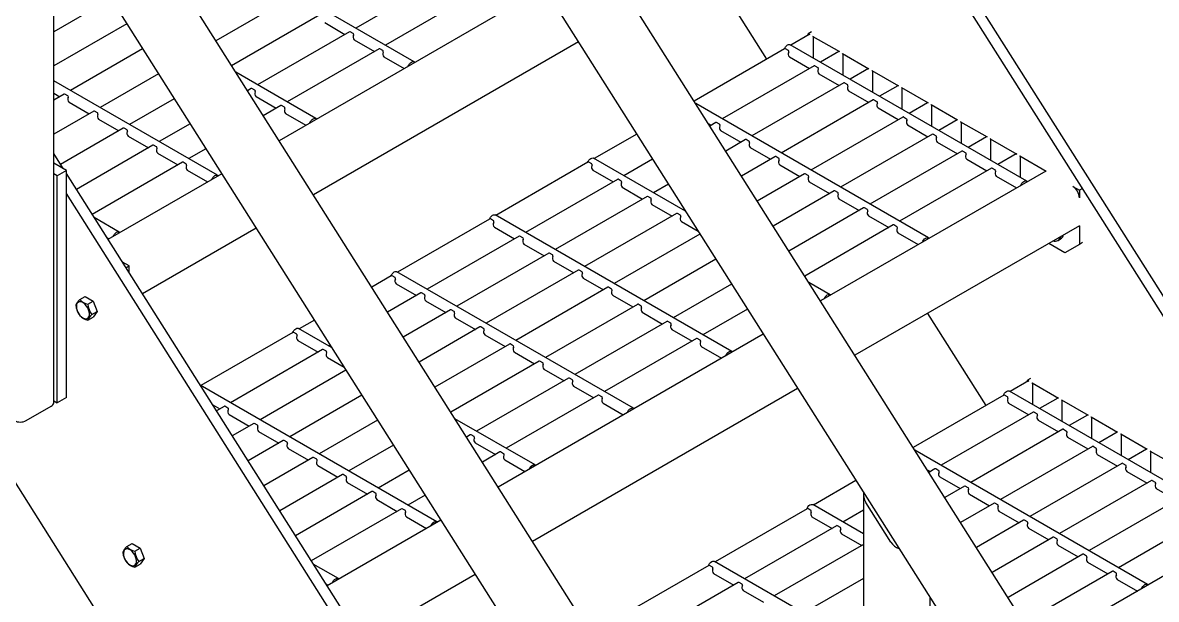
# Model space of a CAD drawing. Header units: millimetres. Extents: x 0 to 55611, y 0 to 32827.
# Drawn here: x 46532 to 47195, y 7446 to 7783 of the extents above; entities that cross this region are included whole.
import ezdxf

# ---------------------------------------------------------------- set-up
doc = ezdxf.new("R2010")
doc.units = ezdxf.units.MM
doc.header["$LTSCALE"] = 10
doc.linetypes.add('SLD-Continua', pattern=[0])
doc.layers.add('STRUC', color=5, linetype='SLD-Continua')

msp = doc.modelspace()

# ---------------------------------------------------------------- linework, layer by layer
at = {"layer": 'STRUC', "linetype": 'SLD-Continua', "lineweight": 25}
for p, q in [((47664.1, 6876.55), (45230.61, 10724.16)), ((47669.49, 6879.66), (45236, 10727.27)), ((47232.31, 7251.36), (46043.34, 9131.26)), ((46041.7, 9061.54), (47193.48, 7240.45)), ((45959.18, 8413.82), (47133.53, 6557.05)), ((47023.7, 7174.47), (46551.84, 7920.54)), ((46531.56, 7880.3), (47022.32, 7104.36)), ((46550.45, 7561.3), (46550.45, 7850.43)), ((46761.19, 7760.62), (46622.99, 7840.41)), ((46933.07, 7816.01), (46967.13, 7762.15)), ((46780.83, 7811.36), (46727.06, 7780.32)), ((46837.09, 7803.95), (46682.15, 7714.5)), ((46798.11, 7801.39), (46744.34, 7770.35)), ((46579.5, 7794.87), (46550.45, 7778.1)), ((46688.8, 7798.13), (46645.19, 7772.95)), ((46706.08, 7788.16), (46654.43, 7758.34)), ((46593.2, 7782.84), (46550.45, 7758.16)), ((46708.89, 7783.49), (46720.71, 7776.66)), ((46723.36, 7778.18), (46669.59, 7747.15)), ((46725.57, 7777.17), (46723.77, 7778.21)), ((46726.16, 7773.51), (46737.99, 7766.68)), ((46992.08, 7776.55), (46981.38, 7770.37)), ((46993.29, 7778.07), (46991.5, 7777.04)), ((46991.5, 7777.04), (46992.39, 7776.52)), ((46991.5, 7776.21), (46991.5, 7777.04)), ((46994.19, 7775.48), (47009.67, 7766.54)), ((46994.64, 7762.72), (46994.64, 7774.7)), ((46602.44, 7768.22), (46560.29, 7743.89)), ((46740.63, 7768.21), (46686.86, 7737.17)), ((46857.17, 7772.19), (46702.23, 7682.75)), ((46742.85, 7767.2), (46741.05, 7768.24)), ((46977.67, 7768.23), (46924.73, 7737.67)), ((46979.89, 7767.22), (46978.09, 7768.26)), ((47119.17, 7690.83), (46980.96, 7770.62)), ((47009.35, 7766.58), (46998.66, 7760.4)), ((46743.44, 7763.54), (46755.26, 7756.71)), ((46980.48, 7763.56), (46992.3, 7756.73)), ((47011.47, 7765.51), (47026.95, 7756.57)), ((47011.91, 7752.75), (47011.91, 7764.73)), ((46611.69, 7753.61), (46577.56, 7733.91)), ((46703.72, 7727.44), (46656.86, 7754.49)), ((46994.95, 7758.26), (46941.18, 7727.22)), ((46995.37, 7758.29), (46997.16, 7757.25)), ((46997.75, 7753.59), (47009.58, 7746.76)), ((47026.63, 7756.6), (47015.93, 7750.43)), ((47028.74, 7755.53), (47044.22, 7746.6)), ((47029.19, 7742.77), (47029.19, 7754.76)), ((46646.25, 7694.26), (46550.45, 7749.56)), ((47012.22, 7748.29), (46958.46, 7717.25)), ((47012.64, 7748.31), (47014.44, 7747.28)), ((47043.9, 7746.63), (47033.21, 7740.45)), ((46550.45, 7742.23), (46553.94, 7740.22)), ((46556.58, 7741.75), (46550.45, 7738.21)), ((46558.8, 7740.74), (46557, 7741.77)), ((46665.88, 7745.01), (46663.67, 7743.73)), ((46668.1, 7744), (46666.3, 7745.03)), ((46668.69, 7740.33), (46680.51, 7733.51)), ((47015.03, 7743.61), (47026.86, 7736.79)), ((47046.02, 7745.56), (47061.5, 7736.62)), ((47046.47, 7732.8), (47046.47, 7744.78)), ((46559.39, 7737.07), (46571.21, 7730.25)), ((46620.93, 7739), (46594.84, 7723.94)), ((46683.16, 7735.03), (46672.91, 7729.12)), ((46685.37, 7734.02), (46683.58, 7735.06)), ((47061.69, 7657.65), (46925.69, 7736.17)), ((47029.5, 7738.31), (46975.73, 7707.27)), ((47029.92, 7738.34), (47031.72, 7737.3)), ((47032.31, 7733.64), (47044.13, 7726.81)), ((47061.18, 7736.66), (47050.48, 7730.48)), ((47063.29, 7735.59), (47078.77, 7726.65)), ((47063.74, 7722.83), (47063.74, 7734.81)), ((46573.86, 7731.77), (46550.45, 7718.26)), ((46576.07, 7730.76), (46574.28, 7731.8)), ((46576.66, 7727.1), (46588.49, 7720.27)), ((46685.96, 7730.36), (46697.79, 7723.53)), ((47046.78, 7728.34), (46993.01, 7697.3)), ((47047.2, 7728.37), (47048.99, 7727.33)), ((47078.46, 7726.68), (47067.76, 7720.51)), ((46591.13, 7721.8), (46554.46, 7700.63)), ((46593.35, 7720.79), (46591.55, 7721.83)), ((46630.17, 7724.39), (46612.11, 7713.97)), ((46932.99, 7724.62), (46934.83, 7723.55)), ((46937.48, 7725.08), (46933.98, 7723.06)), ((46939.69, 7724.07), (46937.89, 7725.11)), ((46940.28, 7720.41), (46952.11, 7713.58)), ((47049.58, 7723.67), (47061.41, 7716.84)), ((47080.57, 7725.61), (47096.05, 7716.68)), ((47081.02, 7712.85), (47081.02, 7724.84)), ((46593.94, 7717.13), (46605.76, 7710.3)), ((46891.23, 7718.33), (46866.43, 7704.02)), ((46954.75, 7715.11), (46943.22, 7708.45)), ((46956.97, 7714.1), (46955.17, 7715.14)), ((47064.05, 7718.37), (47010.29, 7687.33)), ((47064.47, 7718.39), (47066.27, 7717.36)), ((47066.86, 7713.69), (47078.68, 7706.87)), ((47095.73, 7716.71), (47085.04, 7710.53)), ((47097.85, 7715.64), (47113.33, 7706.7)), ((47098.29, 7702.88), (47098.29, 7714.86)), ((46555.97, 7698.24), (46550.45, 7706.96)), ((46608.41, 7711.83), (46563.7, 7686.02)), ((46610.62, 7710.82), (46608.83, 7711.85)), ((46611.21, 7707.15), (46623.04, 7700.33)), ((46639.41, 7709.78), (46629.39, 7703.99)), ((46957.56, 7710.44), (46969.38, 7703.61)), ((47081.33, 7708.39), (47027.56, 7677.35)), ((47081.75, 7708.42), (47083.54, 7707.38)), ((47113.01, 7706.74), (47102.31, 7700.56)), ((46557.86, 7697.15), (46550.45, 7701.43)), ((46625.68, 7701.85), (46572.94, 7671.41)), ((46627.9, 7700.84), (46626.1, 7701.88)), ((46862.73, 7701.88), (46808.96, 7670.84)), ((46864.94, 7700.87), (46863.14, 7701.9)), ((46919.76, 7673.23), (46866.01, 7704.26)), ((46900.48, 7703.72), (46883.71, 7694.04)), ((46972.03, 7705.13), (46952.46, 7693.84)), ((46974.24, 7704.12), (46972.45, 7705.16)), ((46974.83, 7700.46), (46986.66, 7693.64)), ((47084.13, 7703.72), (47095.96, 7696.89)), ((47115.12, 7705.67), (47130.6, 7696.73)), ((47115.57, 7692.91), (47115.57, 7704.89)), ((46552.47, 7694.04), (46550.45, 7695.2)), ((46557.86, 7697.15), (46552.47, 7694.04)), ((46552.47, 7561.3), (46552.47, 7694.04)), ((46557.86, 7564.41), (46557.86, 7697.15)), ((47023.7, 6958.71), (46557.86, 7695.25)), ((46648.65, 7695.17), (46582.18, 7656.8)), ((46628.49, 7697.18), (46640.32, 7690.35)), ((46865.53, 7697.2), (46877.36, 7690.38)), ((46989.3, 7695.16), (46961.7, 7679.23)), ((46991.52, 7694.15), (46989.72, 7695.19)), ((47130.28, 7696.76), (46998.66, 7620.78)), ((47098.6, 7698.42), (47044.84, 7667.38)), ((47099.02, 7698.45), (47100.82, 7697.41)), ((47101.41, 7693.75), (47113.24, 7686.92)), ((46880, 7691.9), (46826.23, 7660.86)), ((46882.22, 7690.89), (46880.42, 7691.93)), ((46882.81, 7687.23), (46894.63, 7680.4)), ((46909.72, 7689.11), (46900.98, 7684.07)), ((46992.11, 7690.49), (47003.94, 7683.66)), ((47146.13, 7687.77), (47150, 7685.53)), ((47151.8, 7686.57), (47150, 7685.53)), ((47023.7, 6947.08), (46557.86, 7683.62)), ((46897.28, 7681.93), (46843.51, 7650.89)), ((46899.49, 7680.92), (46897.7, 7681.96)), ((47006.58, 7685.19), (46970.94, 7664.61)), ((47008.79, 7684.18), (47007, 7685.22)), ((47009.39, 7680.52), (47021.21, 7673.69)), ((47150, 7685.53), (47150, 7681.07)), ((46900.08, 7677.26), (46911.91, 7670.43)), ((46918.96, 7674.5), (46918.26, 7674.1)), ((47023.86, 7675.22), (46980.18, 7650)), ((47026.07, 7674.21), (47024.27, 7675.24)), ((46588.77, 7661.08), (46574.12, 7669.54)), ((46805.25, 7668.7), (46751.48, 7637.66)), ((46807.47, 7667.69), (46805.67, 7668.72)), ((46946.75, 7591.29), (46808.54, 7671.08)), ((46914.55, 7671.96), (46860.79, 7640.92)), ((46916.77, 7670.95), (46914.97, 7671.98)), ((46917.36, 7667.28), (46927.07, 7661.68)), ((47026.66, 7670.54), (47038.49, 7663.72)), ((46668.74, 7663.41), (46602.27, 7625.04)), ((46808.06, 7664.02), (46819.88, 7657.2)), ((47041.13, 7665.24), (46989.42, 7635.39)), ((47150, 7664.79), (47018.75, 7589.03)), ((47043.35, 7664.23), (47041.55, 7665.27)), ((47043.94, 7660.57), (47055.76, 7653.74)), ((47150, 7664.79), (47150, 7653.85)), ((46581.43, 7657.99), (46582.84, 7657.18)), ((46822.53, 7658.72), (46768.76, 7627.68)), ((46824.74, 7657.71), (46822.95, 7658.75)), ((46825.33, 7654.05), (46837.16, 7647.22)), ((46928.2, 7659.89), (46878.06, 7630.94)), ((47141.51, 7648.95), (47132.03, 7654.42)), ((47137.47, 7656.2), (47138.91, 7657.03)), ((47150, 7653.85), (47141.51, 7648.95)), ((47151.79, 7654.89), (47150, 7653.85)), ((46839.8, 7648.75), (46786.04, 7617.71)), ((46842.02, 7647.74), (46840.22, 7648.78)), ((47143.3, 7649.99), (47141.51, 7648.95)), ((46594.46, 7641.27), (46590.59, 7643.5)), ((46592.66, 7640.23), (46594.46, 7641.27)), ((46594.46, 7637.39), (46594.46, 7641.27)), ((46842.61, 7644.08), (46854.44, 7637.25)), ((46937.44, 7645.28), (46895.34, 7620.97)), ((46747.78, 7635.52), (46736.3, 7628.89)), ((46749.99, 7634.51), (46748.2, 7635.55)), ((46889.27, 7558.11), (46751.06, 7637.9)), ((46857.08, 7638.78), (46803.31, 7607.74)), ((46859.29, 7637.77), (46857.5, 7638.8)), ((46859.89, 7634.1), (46871.71, 7627.28)), ((46750.58, 7630.85), (46762.41, 7624.02)), ((46874.36, 7628.8), (46820.59, 7597.76)), ((46876.57, 7627.79), (46874.77, 7628.83)), ((46946.68, 7630.66), (46912.61, 7611)), ((47004.22, 7624.47), (46991.79, 7631.65)), ((46565.66, 7621.64), (46568.77, 7623.43)), ((46568.77, 7623.43), (46573.44, 7620.74)), ((46570.33, 7618.94), (46573.44, 7620.74)), ((46573.44, 7620.74), (46575.77, 7614.73)), ((46765.05, 7625.54), (46745.54, 7614.28)), ((46767.27, 7624.53), (46765.47, 7625.57)), ((46767.86, 7620.87), (46779.69, 7614.05)), ((46877.16, 7624.13), (46888.99, 7617.3)), ((46572.66, 7612.93), (46575.77, 7614.73)), ((46575.77, 7614.73), (46573.44, 7611.41)), ((46782.33, 7615.57), (46754.78, 7599.67)), ((46784.54, 7614.56), (46782.75, 7615.6)), ((46891.63, 7618.83), (46837.86, 7587.79)), ((46893.85, 7617.82), (46892.05, 7618.86)), ((46894.44, 7614.16), (46906.26, 7607.33)), ((46955.92, 7616.05), (46929.89, 7601.02)), ((46570.33, 7609.61), (46573.44, 7611.41)), ((46702.8, 7609.55), (46694.01, 7604.48)), ((46785.14, 7610.9), (46796.96, 7604.07)), ((46908.91, 7608.86), (46855.14, 7577.82)), ((46911.12, 7607.85), (46909.33, 7608.88)), ((47061.15, 7613.5), (47095.21, 7559.64)), ((46690.3, 7602.34), (46636.54, 7571.3)), ((46692.52, 7601.33), (46690.72, 7602.37)), ((46712.91, 7593.57), (46693.59, 7604.72)), ((46799.61, 7605.6), (46764.02, 7585.06)), ((46801.82, 7604.59), (46800.02, 7605.63)), ((46802.41, 7600.93), (46814.24, 7594.1)), ((46965.17, 7601.44), (46810.23, 7512)), ((46911.71, 7604.18), (46923.54, 7597.36)), ((46693.11, 7597.67), (46704.94, 7590.84)), ((46712.04, 7594.94), (46711.29, 7594.51)), ((46816.88, 7595.63), (46773.26, 7570.44)), ((46819.1, 7594.62), (46817.3, 7595.65)), ((46926.18, 7598.88), (46872.42, 7567.85)), ((46928.4, 7597.87), (46926.6, 7598.91)), ((46928.99, 7594.21), (46940.82, 7587.38)), ((46707.58, 7592.37), (46653.81, 7561.33)), ((46709.8, 7591.36), (46708, 7592.39)), ((46710.39, 7587.69), (46720.21, 7582.02)), ((46819.69, 7590.95), (46831.51, 7584.13)), ((46834.16, 7585.65), (46782.51, 7555.83)), ((46836.37, 7584.64), (46834.58, 7585.68)), ((46836.96, 7580.98), (46848.79, 7574.15)), ((46721.28, 7580.33), (46671.09, 7551.35)), ((46851.43, 7575.68), (46797.67, 7544.64)), ((46853.65, 7574.67), (46851.85, 7575.71)), ((47120.15, 7574.04), (47109.46, 7567.87)), ((47121.37, 7575.56), (47119.57, 7574.53)), ((47119.57, 7574.53), (47120.47, 7574.01)), ((47119.57, 7573.71), (47119.57, 7574.53)), ((46774.33, 7491.76), (46636.12, 7571.54)), ((46985.25, 7569.69), (46830.31, 7480.24)), ((46854.24, 7571.01), (46866.07, 7564.18)), ((47247.25, 7488.32), (47109.04, 7568.11)), ((47122.27, 7572.97), (47137.75, 7564.04)), ((47122.72, 7560.21), (47122.72, 7572.2)), ((46550.45, 7562.47), (46552.47, 7561.3)), ((46557.86, 7564.41), (46552.47, 7561.3)), ((46730.52, 7565.72), (46688.37, 7541.38)), ((46868.71, 7565.71), (46814.94, 7534.67)), ((46870.92, 7564.7), (46869.13, 7565.73)), ((46871.52, 7561.03), (46883.34, 7554.21)), ((47105.75, 7565.73), (47052.81, 7535.17)), ((47107.97, 7564.72), (47106.17, 7565.75)), ((47108.56, 7561.05), (47120.38, 7554.23)), ((47137.43, 7564.07), (47126.73, 7557.89)), ((47139.54, 7563), (47155.02, 7554.06)), ((47139.99, 7550.24), (47139.99, 7562.22)), ((46534.37, 7550.85), (46549.03, 7559.31)), ((46643.4, 7560.01), (46647.46, 7557.66)), ((46650.11, 7559.19), (46645.57, 7556.57)), ((46652.32, 7558.18), (46650.53, 7559.21)), ((46652.91, 7554.51), (46664.74, 7547.69)), ((47123.03, 7555.75), (47069.26, 7524.72)), ((47123.45, 7555.78), (47125.24, 7554.74)), ((47154.71, 7554.1), (47144.01, 7547.92)), ((46667.38, 7549.21), (46654.82, 7541.96)), ((46669.6, 7548.2), (46667.8, 7549.24)), ((46739.76, 7551.11), (46705.64, 7531.41)), ((46831.8, 7524.94), (46784.94, 7551.99)), ((47125.83, 7551.08), (47137.66, 7544.25)), ((47156.82, 7553.03), (47172.3, 7544.09)), ((47157.27, 7540.27), (47157.27, 7552.25)), ((46670.19, 7544.54), (46682.01, 7537.71)), ((46793.96, 7542.5), (46791.75, 7541.22)), ((46796.18, 7541.49), (46794.38, 7542.53)), ((47140.3, 7545.78), (47086.54, 7514.74)), ((47140.72, 7545.81), (47142.52, 7544.77)), ((47143.11, 7541.11), (47154.94, 7534.28)), ((47171.98, 7544.12), (47161.29, 7537.95)), ((47174.1, 7543.05), (47189.58, 7534.12)), ((47174.55, 7530.29), (47174.55, 7542.28)), ((46684.66, 7539.24), (46664.06, 7527.35)), ((46686.87, 7538.23), (46685.08, 7539.27)), ((46687.47, 7534.57), (46699.29, 7527.74)), ((46749.01, 7536.49), (46722.92, 7521.43)), ((46796.77, 7537.83), (46808.59, 7531)), ((47157.58, 7535.81), (47103.81, 7504.77)), ((47158, 7535.83), (47159.79, 7534.8)), ((47189.26, 7534.15), (47178.56, 7527.97)), ((46701.93, 7529.27), (46673.3, 7512.74)), ((46704.15, 7528.26), (46702.35, 7529.29)), ((46811.24, 7532.53), (46800.99, 7526.61)), ((46813.45, 7531.52), (46811.66, 7532.55)), ((46814.04, 7527.85), (46825.87, 7521.03)), ((47189.77, 7455.14), (47053.77, 7533.66)), ((47160.39, 7531.14), (47172.21, 7524.31)), ((47191.37, 7533.08), (47206.85, 7524.14)), ((47191.82, 7520.32), (47191.82, 7532.3)), ((46704.74, 7524.59), (46716.57, 7517.77)), ((46758.25, 7521.88), (46740.19, 7511.46)), ((47061.07, 7522.11), (47062.91, 7521.05)), ((47065.55, 7522.58), (47062.05, 7520.56)), ((47067.77, 7521.57), (47065.97, 7522.6)), ((47174.85, 7525.83), (47121.09, 7494.8)), ((47175.27, 7525.86), (47177.07, 7524.82)), ((47177.66, 7521.16), (47189.49, 7514.33)), ((46719.21, 7519.29), (46682.54, 7498.12)), ((46721.43, 7518.28), (46719.63, 7519.32)), ((46722.02, 7514.62), (46733.84, 7507.79)), ((47019.31, 7515.83), (46994.51, 7501.51)), ((47068.36, 7517.9), (47080.19, 7511.08)), ((47192.13, 7515.86), (47138.36, 7484.82)), ((47192.55, 7515.89), (47194.35, 7514.85)), ((46736.49, 7509.32), (46691.78, 7483.51)), ((46738.7, 7508.31), (46736.91, 7509.35)), ((47082.83, 7512.6), (47071.3, 7505.94)), ((47085.04, 7511.59), (47083.25, 7512.63)), ((47085.64, 7507.93), (47097.46, 7501.1)), ((47194.94, 7511.19), (47206.76, 7504.36)), ((46739.29, 7504.65), (46751.12, 7497.82)), ((46767.49, 7507.27), (46757.47, 7501.49)), ((47023.7, 7484.66), (46994.09, 7501.75)), ((47023.7, 7507.47), (47023.7, 6751.28)), ((47039.79, 7479.86), (47025.13, 7503.03)), ((47100.11, 7502.63), (47080.54, 7491.33)), ((47102.32, 7501.62), (47100.52, 7502.66)), ((47209.41, 7505.89), (47155.64, 7474.85)), ((46753.76, 7499.35), (46701.02, 7468.9)), ((46755.98, 7498.34), (46754.18, 7499.37)), ((46756.57, 7494.68), (46768.39, 7487.85)), ((46990.8, 7499.37), (46937.04, 7468.33)), ((46993.02, 7498.36), (46991.22, 7499.4)), ((46993.61, 7494.7), (47005.44, 7487.87)), ((47023.7, 7498.42), (47011.79, 7491.54)), ((47102.91, 7497.96), (47114.74, 7491.13)), ((47226.68, 7495.91), (47172.92, 7464.88)), ((46776.73, 7492.66), (46710.26, 7454.29)), ((47008.08, 7489.4), (46954.31, 7458.36)), ((47010.29, 7488.39), (47008.5, 7489.42)), ((47117.38, 7492.66), (47089.78, 7476.72)), ((47119.6, 7491.65), (47117.8, 7492.68)), ((47120.19, 7487.98), (47132.01, 7481.16)), ((47258.36, 7494.26), (47126.74, 7418.27)), ((47010.89, 7484.72), (47022.71, 7477.9)), ((47134.66, 7482.68), (47099.02, 7462.11)), ((47136.87, 7481.67), (47135.08, 7482.71)), ((46593.16, 7477.2), (46596.27, 7478.99)), ((46596.27, 7478.99), (46600.94, 7476.3)), ((46597.83, 7474.5), (46600.94, 7476.3)), ((46600.94, 7476.3), (46603.27, 7470.28)), ((47023.7, 7478.47), (46971.59, 7448.38)), ((47137.46, 7478.01), (47149.29, 7471.18)), ((46600.16, 7468.49), (46603.27, 7470.28)), ((46603.27, 7470.28), (46600.94, 7466.96)), ((47023.7, 7418.3), (46936.62, 7468.57)), ((47151.93, 7472.71), (47108.26, 7447.5)), ((47154.15, 7471.7), (47152.35, 7472.74)), ((47154.74, 7468.04), (47166.57, 7461.21)), ((46597.83, 7465.17), (46600.94, 7466.96)), ((46716.85, 7458.58), (46702.2, 7467.03)), ((46933.33, 7466.19), (46879.56, 7435.15)), ((46935.54, 7465.18), (46933.75, 7466.22)), ((46936.14, 7461.52), (46947.96, 7454.69)), ((47169.21, 7462.74), (47117.5, 7432.89)), ((47171.42, 7461.73), (47169.63, 7462.76)), ((46709.51, 7455.49), (46710.92, 7454.67)), ((46796.81, 7460.91), (46730.35, 7422.54)), ((46950.61, 7456.22), (46896.84, 7425.18)), ((46952.82, 7455.21), (46951.02, 7456.24)), ((47023.7, 7458.52), (46988.86, 7438.41)), ((47172.02, 7458.06), (47183.84, 7451.24)), ((46953.41, 7451.55), (46965.24, 7444.72)), ((47062.77, 7111.47), (47062.77, 7447.12))]:
    msp.add_line(p, q, dxfattribs=at)
at = {"layer": 'STRUC', "linetype": 'SLD-Continua', "lineweight": 25, "flags": 128}
for points in [[(46725.73, 7776.23), (46725.77, 7776.36), (46725.8, 7776.61), (46725.77, 7776.88), (46725.7, 7777.05), (46725.58, 7777.17), (46725.57, 7777.17)], [(46743.01, 7766.26), (46743.04, 7766.39), (46743.07, 7766.64), (46743.04, 7766.91), (46742.97, 7767.08), (46742.85, 7767.2), (46742.85, 7767.2)], [(46977.45, 7768.11), (46977.7, 7768.63), (46978.18, 7769.38), (46978.75, 7770), (46979.37, 7770.46), (46979.99, 7770.72), (46980.56, 7770.75), (46980.96, 7770.62)], [(46980.05, 7766.28), (46980.08, 7766.41), (46980.11, 7766.66), (46980.08, 7766.93), (46980.01, 7767.1), (46979.89, 7767.22), (46979.89, 7767.22)], [(46757.69, 7758.11), (46757.94, 7758.64), (46758.42, 7759.38), (46758.99, 7760), (46759.61, 7760.46), (46760.23, 7760.72), (46760.8, 7760.76), (46761.28, 7760.57), (46761.52, 7760.33)], [(46558.96, 7739.79), (46558.99, 7739.92), (46559.02, 7740.18), (46558.99, 7740.44), (46558.92, 7740.61), (46558.8, 7740.73), (46558.8, 7740.74)], [(46668.26, 7743.05), (46668.29, 7743.18), (46668.32, 7743.44), (46668.29, 7743.7), (46668.22, 7743.87), (46668.1, 7743.99), (46668.1, 7744)], [(46685.53, 7733.08), (46685.57, 7733.21), (46685.6, 7733.46), (46685.57, 7733.73), (46685.5, 7733.9), (46685.38, 7734.02), (46685.37, 7734.02)], [(46576.23, 7729.82), (46576.27, 7729.95), (46576.3, 7730.2), (46576.27, 7730.47), (46576.2, 7730.64), (46576.08, 7730.76), (46576.07, 7730.76)], [(46700.22, 7724.93), (46700.46, 7725.46), (46700.94, 7726.2), (46701.51, 7726.83), (46702.13, 7727.28), (46702.75, 7727.54), (46703.32, 7727.58), (46703.8, 7727.39), (46704.05, 7727.15)], [(46593.51, 7719.85), (46593.54, 7719.98), (46593.57, 7720.23), (46593.54, 7720.5), (46593.47, 7720.67), (46593.35, 7720.79), (46593.35, 7720.79)], [(46939.85, 7723.13), (46939.89, 7723.26), (46939.92, 7723.51), (46939.89, 7723.78), (46939.82, 7723.95), (46939.69, 7724.07), (46939.69, 7724.07)], [(46957.13, 7713.15), (46957.16, 7713.28), (46957.19, 7713.54), (46957.16, 7713.81), (46957.09, 7713.97), (46956.97, 7714.1), (46956.97, 7714.1)], [(46610.78, 7709.87), (46610.82, 7710), (46610.85, 7710.26), (46610.82, 7710.52), (46610.75, 7710.69), (46610.63, 7710.81), (46610.62, 7710.82)], [(46628.06, 7699.9), (46628.1, 7700.03), (46628.13, 7700.28), (46628.1, 7700.55), (46628.02, 7700.72), (46627.9, 7700.84), (46627.9, 7700.84)], [(46862.51, 7701.75), (46862.76, 7702.28), (46863.23, 7703.02), (46863.81, 7703.64), (46864.42, 7704.1), (46865.04, 7704.36), (46865.62, 7704.39), (46866.01, 7704.26)], [(46865.1, 7699.92), (46865.14, 7700.05), (46865.17, 7700.31), (46865.14, 7700.57), (46865.07, 7700.74), (46864.94, 7700.86), (46864.94, 7700.87)], [(46974.4, 7703.18), (46974.44, 7703.31), (46974.47, 7703.57), (46974.44, 7703.83), (46974.37, 7704), (46974.25, 7704.12), (46974.24, 7704.12)], [(46642.74, 7691.75), (46642.99, 7692.28), (46643.47, 7693.02), (46644.04, 7693.65), (46644.66, 7694.11), (46645.28, 7694.36), (46645.85, 7694.4), (46646.33, 7694.21), (46646.58, 7693.97)], [(46991.68, 7693.21), (46991.71, 7693.34), (46991.74, 7693.59), (46991.71, 7693.86), (46991.64, 7694.03), (46991.52, 7694.15), (46991.52, 7694.15)], [(46882.38, 7689.95), (46882.41, 7690.08), (46882.44, 7690.33), (46882.41, 7690.6), (46882.34, 7690.77), (46882.22, 7690.89), (46882.22, 7690.89)], [(47115.66, 7688.32), (47115.91, 7688.85), (47116.39, 7689.59), (47116.96, 7690.21), (47117.58, 7690.67), (47118.2, 7690.93), (47118.77, 7690.96), (47119.25, 7690.78), (47119.5, 7690.54)], [(46899.65, 7679.97), (46899.69, 7680.1), (46899.72, 7680.36), (46899.69, 7680.63), (46899.62, 7680.8), (46899.5, 7680.92), (46899.49, 7680.92)], [(47008.95, 7683.23), (47008.99, 7683.36), (47009.02, 7683.62), (47008.99, 7683.89), (47008.92, 7684.06), (47008.8, 7684.18), (47008.79, 7684.18)], [(47026.23, 7673.26), (47026.27, 7673.39), (47026.3, 7673.65), (47026.27, 7673.91), (47026.2, 7674.08), (47026.07, 7674.2), (47026.07, 7674.21)], [(46805.03, 7668.57), (46805.28, 7669.1), (46805.76, 7669.84), (46806.33, 7670.46), (46806.95, 7670.92), (46807.57, 7671.18), (46808.14, 7671.21), (46808.54, 7671.08)], [(46807.63, 7666.74), (46807.66, 7666.87), (46807.69, 7667.13), (46807.66, 7667.39), (46807.59, 7667.56), (46807.47, 7667.68), (46807.47, 7667.69)], [(46916.93, 7670), (46916.96, 7670.13), (46916.99, 7670.39), (46916.96, 7670.65), (46916.89, 7670.82), (46916.77, 7670.94), (46916.77, 7670.95)], [(46585.27, 7658.58), (46585.52, 7659.1), (46586, 7659.84), (46586.57, 7660.47), (46587.19, 7660.93), (46587.81, 7661.18), (46588.38, 7661.22), (46588.86, 7661.03), (46589.1, 7660.79)], [(47043.51, 7663.29), (47043.54, 7663.42), (47043.57, 7663.67), (47043.54, 7663.94), (47043.47, 7664.11), (47043.35, 7664.23), (47043.35, 7664.23)], [(46824.9, 7656.77), (46824.94, 7656.9), (46824.97, 7657.15), (46824.94, 7657.42), (46824.87, 7657.59), (46824.75, 7657.71), (46824.74, 7657.71)], [(47058.19, 7655.14), (47058.44, 7655.67), (47058.92, 7656.41), (47059.49, 7657.04), (47060.11, 7657.49), (47060.73, 7657.75), (47061.3, 7657.79), (47061.78, 7657.6), (47062.02, 7657.36)], [(46842.18, 7646.8), (46842.21, 7646.93), (46842.24, 7647.18), (46842.22, 7647.45), (46842.14, 7647.62), (46842.02, 7647.74), (46842.02, 7647.74)], [(46747.56, 7635.39), (46747.81, 7635.92), (46748.29, 7636.66), (46748.86, 7637.28), (46749.48, 7637.74), (46750.1, 7638), (46750.67, 7638.04), (46751.06, 7637.9)], [(46750.15, 7633.56), (46750.19, 7633.69), (46750.22, 7633.95), (46750.19, 7634.22), (46750.12, 7634.38), (46750, 7634.51), (46749.99, 7634.51)], [(46859.45, 7636.82), (46859.49, 7636.95), (46859.52, 7637.21), (46859.49, 7637.48), (46859.42, 7637.64), (46859.3, 7637.76), (46859.29, 7637.77)], [(46876.73, 7626.85), (46876.77, 7626.98), (46876.8, 7627.23), (46876.77, 7627.5), (46876.7, 7627.67), (46876.58, 7627.79), (46876.57, 7627.79)], [(46567.51, 7610.92), (46568.4, 7610.53), (46569.23, 7610.4), (46569.98, 7610.53), (46570.59, 7610.93), (46571.03, 7611.56), (46571.29, 7612.4), (46571.34, 7613.4), (46571.18, 7614.5), (46570.83, 7615.64), (46570.3, 7616.77), (46569.62, 7617.83), (46568.82, 7618.75), (46567.96, 7619.49), (46567.07, 7620), (46566.2, 7620.26), (46565.41, 7620.26), (46564.72, 7619.99), (46564.19, 7619.48), (46563.84, 7618.74), (46563.69, 7617.81), (46563.74, 7616.76), (46563.99, 7615.63), (46564.44, 7614.48), (46565.05, 7613.38), (46565.79, 7612.38), (46566.63, 7611.55), (46567.51, 7610.92)], [(46767.43, 7623.59), (46767.46, 7623.72), (46767.49, 7623.98), (46767.47, 7624.24), (46767.39, 7624.41), (46767.27, 7624.53), (46767.27, 7624.53)], [(47000.72, 7621.96), (47000.96, 7622.49), (47001.44, 7623.23), (47002.01, 7623.86), (47002.63, 7624.31), (47003.25, 7624.57), (47003.82, 7624.61), (47004.3, 7624.42), (47004.55, 7624.18)], [(46784.7, 7613.62), (46784.74, 7613.75), (46784.77, 7614), (46784.74, 7614.27), (46784.67, 7614.44), (46784.55, 7614.56), (46784.54, 7614.56)], [(46894.01, 7616.88), (46894.04, 7617.01), (46894.07, 7617.26), (46894.04, 7617.53), (46893.97, 7617.7), (46893.85, 7617.82), (46893.85, 7617.82)], [(46911.28, 7606.9), (46911.32, 7607.03), (46911.35, 7607.29), (46911.32, 7607.56), (46911.25, 7607.72), (46911.13, 7607.84), (46911.12, 7607.85)], [(46690.09, 7602.21), (46690.33, 7602.74), (46690.81, 7603.48), (46691.38, 7604.11), (46692, 7604.56), (46692.62, 7604.82), (46693.19, 7604.86), (46693.59, 7604.72)], [(46692.68, 7600.38), (46692.71, 7600.51), (46692.74, 7600.77), (46692.72, 7601.04), (46692.64, 7601.21), (46692.52, 7601.33), (46692.52, 7601.33)], [(46801.98, 7603.64), (46802.02, 7603.77), (46802.05, 7604.03), (46802.02, 7604.3), (46801.95, 7604.47), (46801.83, 7604.59), (46801.82, 7604.59)], [(46819.26, 7593.67), (46819.29, 7593.8), (46819.32, 7594.06), (46819.29, 7594.32), (46819.22, 7594.49), (46819.1, 7594.61), (46819.1, 7594.62)], [(46928.56, 7596.93), (46928.59, 7597.06), (46928.62, 7597.31), (46928.6, 7597.58), (46928.52, 7597.75), (46928.4, 7597.87), (46928.4, 7597.87)], [(46709.96, 7590.41), (46709.99, 7590.54), (46710.02, 7590.8), (46709.99, 7591.06), (46709.92, 7591.23), (46709.8, 7591.35), (46709.8, 7591.36)], [(46943.24, 7588.79), (46943.49, 7589.31), (46943.97, 7590.05), (46944.54, 7590.68), (46945.16, 7591.14), (46945.78, 7591.39), (46946.35, 7591.43), (46946.83, 7591.24), (46947.08, 7591)], [(46836.53, 7583.7), (46836.57, 7583.83), (46836.6, 7584.08), (46836.57, 7584.35), (46836.5, 7584.52), (46836.38, 7584.64), (46836.37, 7584.64)], [(46853.81, 7573.72), (46853.84, 7573.85), (46853.87, 7574.11), (46853.85, 7574.38), (46853.77, 7574.55), (46853.65, 7574.67), (46853.65, 7574.67)], [(47105.53, 7565.6), (47105.78, 7566.13), (47106.26, 7566.87), (47106.83, 7567.49), (47107.45, 7567.95), (47108.07, 7568.21), (47108.64, 7568.24), (47109.04, 7568.11)], [(46871.08, 7563.75), (46871.12, 7563.88), (46871.15, 7564.14), (46871.12, 7564.4), (46871.05, 7564.57), (46870.93, 7564.69), (46870.92, 7564.7)], [(47108.13, 7563.77), (47108.16, 7563.9), (47108.19, 7564.16), (47108.16, 7564.43), (47108.09, 7564.59), (47107.97, 7564.71), (47107.97, 7564.72)], [(46652.48, 7557.23), (46652.52, 7557.36), (46652.55, 7557.62), (46652.52, 7557.89), (46652.45, 7558.05), (46652.33, 7558.17), (46652.32, 7558.18)], [(46885.77, 7555.61), (46886.02, 7556.13), (46886.5, 7556.87), (46887.07, 7557.5), (46887.69, 7557.96), (46888.31, 7558.21), (46888.88, 7558.25), (46889.36, 7558.06), (46889.6, 7557.82)], [(46669.76, 7547.26), (46669.79, 7547.39), (46669.82, 7547.64), (46669.79, 7547.91), (46669.72, 7548.08), (46669.6, 7548.2), (46669.6, 7548.2)], [(46796.34, 7540.55), (46796.37, 7540.67), (46796.4, 7540.93), (46796.37, 7541.2), (46796.3, 7541.37), (46796.18, 7541.49), (46796.18, 7541.49)], [(46687.03, 7537.29), (46687.07, 7537.42), (46687.1, 7537.67), (46687.07, 7537.94), (46687, 7538.11), (46686.88, 7538.23), (46686.87, 7538.23)], [(46704.31, 7527.31), (46704.35, 7527.44), (46704.38, 7527.7), (46704.35, 7527.97), (46704.28, 7528.13), (46704.15, 7528.25), (46704.15, 7528.26)], [(46813.61, 7530.57), (46813.65, 7530.7), (46813.68, 7530.96), (46813.65, 7531.22), (46813.58, 7531.39), (46813.46, 7531.51), (46813.45, 7531.52)], [(46828.29, 7522.43), (46828.54, 7522.95), (46829.02, 7523.7), (46829.59, 7524.32), (46830.21, 7524.78), (46830.83, 7525.04), (46831.4, 7525.07), (46831.88, 7524.88), (46832.13, 7524.64)], [(47067.93, 7520.62), (47067.96, 7520.75), (47067.99, 7521.01), (47067.97, 7521.27), (47067.89, 7521.44), (47067.77, 7521.56), (47067.77, 7521.57)], [(46721.59, 7517.34), (46721.62, 7517.47), (46721.65, 7517.72), (46721.62, 7517.99), (46721.55, 7518.16), (46721.43, 7518.28), (46721.43, 7518.28)], [(46738.86, 7507.37), (46738.9, 7507.5), (46738.93, 7507.75), (46738.9, 7508.02), (46738.83, 7508.19), (46738.71, 7508.31), (46738.7, 7508.31)], [(47085.2, 7510.65), (47085.24, 7510.78), (47085.27, 7511.03), (47085.24, 7511.3), (47085.17, 7511.47), (47085.05, 7511.59), (47085.04, 7511.59)], [(46990.59, 7499.24), (46990.83, 7499.77), (46991.31, 7500.51), (46991.88, 7501.14), (46992.5, 7501.59), (46993.12, 7501.85), (46993.69, 7501.89), (46994.09, 7501.75)], [(47102.48, 7500.67), (47102.52, 7500.8), (47102.55, 7501.06), (47102.52, 7501.33), (47102.45, 7501.5), (47102.33, 7501.62), (47102.32, 7501.62)], [(46756.14, 7497.39), (46756.17, 7497.52), (46756.2, 7497.78), (46756.17, 7498.05), (46756.1, 7498.21), (46755.98, 7498.33), (46755.98, 7498.34)], [(46993.18, 7497.42), (46993.21, 7497.54), (46993.24, 7497.8), (46993.22, 7498.07), (46993.14, 7498.24), (46993.02, 7498.36), (46993.02, 7498.36)], [(46770.82, 7489.25), (46771.07, 7489.78), (46771.55, 7490.52), (46772.12, 7491.14), (46772.74, 7491.6), (46773.36, 7491.86), (46773.93, 7491.89), (46774.41, 7491.7), (46774.66, 7491.46)], [(47010.45, 7487.44), (47010.49, 7487.57), (47010.52, 7487.83), (47010.49, 7488.09), (47010.42, 7488.26), (47010.3, 7488.38), (47010.29, 7488.39)], [(47119.76, 7490.7), (47119.79, 7490.83), (47119.82, 7491.09), (47119.79, 7491.35), (47119.72, 7491.52), (47119.6, 7491.64), (47119.6, 7491.65)], [(47137.03, 7480.73), (47137.07, 7480.86), (47137.1, 7481.11), (47137.07, 7481.38), (47137, 7481.55), (47136.88, 7481.67), (47136.87, 7481.67)], [(46595.01, 7466.48), (46595.9, 7466.09), (46596.73, 7465.96), (46597.48, 7466.09), (46598.09, 7466.49), (46598.53, 7467.12), (46598.79, 7467.96), (46598.84, 7468.95), (46598.68, 7470.05), (46598.33, 7471.2), (46597.8, 7472.33), (46597.12, 7473.39), (46596.32, 7474.31), (46595.46, 7475.04), (46594.57, 7475.56), (46593.7, 7475.82), (46592.91, 7475.82), (46592.22, 7475.55), (46591.69, 7475.03), (46591.34, 7474.29), (46591.19, 7473.37), (46591.24, 7472.31), (46591.49, 7471.18), (46591.94, 7470.04), (46592.55, 7468.94), (46593.29, 7467.94), (46594.13, 7467.11), (46595.01, 7466.48)], [(46933.11, 7466.07), (46933.36, 7466.59), (46933.84, 7467.33), (46934.41, 7467.96), (46935.03, 7468.42), (46935.65, 7468.67), (46936.22, 7468.71), (46936.62, 7468.57)], [(47154.31, 7470.75), (47154.34, 7470.88), (47154.37, 7471.14), (47154.35, 7471.41), (47154.27, 7471.58), (47154.15, 7471.7), (47154.15, 7471.7)], [(46935.7, 7464.24), (46935.74, 7464.37), (46935.77, 7464.62), (46935.74, 7464.89), (46935.67, 7465.06), (46935.55, 7465.18), (46935.54, 7465.18)], [(47171.58, 7460.78), (47171.62, 7460.91), (47171.65, 7461.17), (47171.62, 7461.43), (47171.55, 7461.6), (47171.43, 7461.72), (47171.42, 7461.73)], [(46713.35, 7456.07), (46713.6, 7456.6), (46714.07, 7457.34), (46714.65, 7457.96), (46715.26, 7458.42), (46715.88, 7458.68), (46716.46, 7458.71), (46716.93, 7458.52), (46717.18, 7458.28)], [(46952.98, 7454.26), (46953.02, 7454.39), (46953.05, 7454.65), (46953.02, 7454.92), (46952.95, 7455.08), (46952.83, 7455.2), (46952.82, 7455.21)], [(47186.27, 7452.64), (47186.52, 7453.16), (47186.99, 7453.91), (47187.57, 7454.53), (47188.19, 7454.99), (47188.8, 7455.24), (47189.38, 7455.28), (47189.85, 7455.09), (47190.1, 7454.85)]]:
    msp.add_lwpolyline(points, dxfattribs=at)
at = {"layer": 'STRUC', "linetype": 'SLD-Continua', "lineweight": 25}
for centre, radius, start, end in [((46723.59, 7777.84), 0.414, 63.33801, 124.21976), ((46727.72, 7775.15), 2.26, 151.51274, 226.52778), ((46992.21, 7776.26), 0.319, 54.38242, 114.30712), ((46993.66, 7774.66), 0.976, 2.60548, 57.39452), ((46740.86, 7767.87), 0.414, 63.33801, 124.21976), ((46744.99, 7765.18), 2.26, 151.51274, 226.52778), ((46977.91, 7767.92), 0.388, 62.25901, 127.51914), ((46982.03, 7765.2), 2.26, 151.51274, 226.52778), ((47009.48, 7766.28), 0.319, 54.38242, 114.30712), ((47010.94, 7764.68), 0.976, 2.60548, 57.39452), ((46995.18, 7757.93), 0.402, 62.67548, 125.53746), ((46999.31, 7755.23), 2.26, 151.51274, 226.52778), ((46996.62, 7756.67), 0.791, 332.3428, 46.88272), ((47026.76, 7756.31), 0.319, 54.38242, 114.30712), ((47028.22, 7754.71), 0.976, 2.60548, 57.39452), ((47012.46, 7747.96), 0.402, 62.67548, 125.53746), ((47016.59, 7745.25), 2.26, 151.51274, 226.52778), ((47013.9, 7746.7), 0.791, 332.3428, 46.88272), ((47044.04, 7746.34), 0.319, 54.38242, 114.30712), ((46556.81, 7741.4), 0.414, 63.33801, 124.21976), ((46560.94, 7738.71), 2.26, 151.51274, 226.52778), ((46666.12, 7744.66), 0.414, 63.33801, 124.21976), ((46670.24, 7741.97), 2.26, 151.51274, 226.52778), ((47045.49, 7744.74), 0.976, 2.60548, 57.39452), ((46683.39, 7734.69), 0.414, 63.33801, 124.21976), ((46687.52, 7732), 2.26, 151.51274, 226.52778), ((47029.73, 7737.98), 0.402, 62.67548, 125.53746), ((47033.86, 7735.28), 2.26, 151.51274, 226.52778), ((47031.17, 7736.73), 0.791, 332.3428, 46.88272), ((47061.31, 7736.36), 0.319, 54.38242, 114.30712), ((47062.77, 7734.76), 0.976, 2.60548, 57.39452), ((46574.09, 7731.43), 0.414, 63.33801, 124.21976), ((46578.22, 7728.74), 2.26, 151.51274, 226.52778), ((47047.01, 7728.01), 0.402, 62.67548, 125.53746), ((47051.14, 7725.31), 2.26, 151.51274, 226.52778), ((47048.45, 7726.75), 0.791, 332.3428, 46.88272), ((47078.59, 7726.39), 0.319, 54.38242, 114.30712), ((46591.37, 7721.46), 0.414, 63.33801, 124.21976), ((46595.49, 7718.77), 2.26, 151.51274, 226.52778), ((46937.71, 7724.74), 0.414, 63.33801, 124.21976), ((46941.84, 7722.05), 2.26, 151.51274, 226.52778), ((47080.04, 7724.79), 0.976, 2.60548, 57.39452), ((46954.98, 7714.77), 0.414, 63.33801, 124.21976), ((46959.11, 7712.08), 2.26, 151.51274, 226.52778), ((47064.29, 7718.04), 0.402, 62.67548, 125.53746), ((47068.41, 7715.33), 2.26, 151.51274, 226.52778), ((47065.73, 7716.78), 0.791, 332.3428, 46.88272), ((47095.86, 7716.42), 0.319, 54.38242, 114.30712), ((47097.32, 7714.82), 0.976, 2.60548, 57.39452), ((46608.64, 7711.48), 0.414, 63.33801, 124.21976), ((46612.77, 7708.79), 2.26, 151.51274, 226.52778), ((47081.56, 7708.06), 0.402, 62.67548, 125.53746), ((47085.69, 7705.36), 2.26, 151.51274, 226.52778), ((47083, 7706.81), 0.791, 332.3428, 46.88272), ((47113.14, 7706.44), 0.319, 54.38242, 114.30712), ((46625.92, 7701.51), 0.414, 63.33801, 124.21976), ((46630.05, 7698.82), 2.26, 151.51274, 226.52778), ((46862.96, 7701.53), 0.414, 63.33801, 124.21976), ((46867.09, 7698.84), 2.26, 151.51274, 226.52778), ((46972.26, 7704.79), 0.414, 63.33801, 124.21976), ((46976.39, 7702.1), 2.26, 151.51274, 226.52778), ((47114.6, 7704.85), 0.976, 2.60548, 57.39452), ((46989.54, 7694.82), 0.414, 63.33801, 124.21976), ((46993.66, 7692.13), 2.26, 151.51274, 226.52778), ((47098.84, 7698.09), 0.402, 62.67548, 125.53746), ((47102.97, 7695.39), 2.26, 151.51274, 226.52778), ((47100.28, 7696.83), 0.791, 332.3428, 46.88272), ((47130.42, 7696.47), 0.319, 54.38242, 114.30712), ((46880.23, 7691.56), 0.414, 63.33801, 124.21976), ((46884.36, 7688.87), 2.26, 151.51274, 226.52778), ((47141.61, 7680.69), 8.4, 2.60548, 57.39452), ((46897.51, 7681.59), 0.414, 63.33801, 124.21976), ((46901.64, 7678.9), 2.26, 151.51274, 226.52778), ((47006.81, 7684.85), 0.414, 63.33801, 124.21976), ((47010.94, 7682.16), 2.26, 151.51274, 226.52778), ((47024.09, 7674.87), 0.414, 63.33801, 124.21976), ((47028.22, 7672.18), 2.26, 151.51274, 226.52778), ((46805.48, 7668.35), 0.414, 63.33801, 124.21976), ((46809.61, 7665.66), 2.26, 151.51274, 226.52778), ((46914.79, 7671.61), 0.414, 63.33801, 124.21976), ((46918.91, 7668.92), 2.26, 151.51274, 226.52778), ((47041.36, 7664.9), 0.414, 63.33801, 124.21976), ((47045.49, 7662.21), 2.26, 151.51274, 226.52778), ((46822.76, 7658.38), 0.414, 63.33801, 124.21976), ((46826.89, 7655.69), 2.26, 151.51274, 226.52778), ((47135.51, 7659.59), 3.87, 254.8736, 345.12102), ((47136.77, 7660.49), 4.06, 301.69735, 344.81418), ((46840.04, 7648.41), 0.414, 63.33801, 124.21976), ((46844.16, 7645.72), 2.26, 151.51274, 226.52778), ((46748.01, 7635.18), 0.414, 63.33801, 124.21976), ((46752.14, 7632.49), 2.26, 151.51274, 226.52778), ((46857.31, 7638.43), 0.414, 63.33801, 124.21976), ((46861.44, 7635.74), 2.26, 151.51274, 226.52778), ((46874.59, 7628.46), 0.414, 63.33801, 124.21976), ((46574.54, 7612.92), 12.45, 135.5193, 154.27936), ((46572.83, 7628.68), 10.05, 224.45169, 255.55368), ((46765.29, 7625.2), 0.414, 63.33801, 124.21976), ((46769.42, 7622.51), 2.26, 151.51274, 226.52778), ((46878.72, 7625.77), 2.26, 151.51274, 226.52778), ((46576.29, 7619.89), 13.06, 186.90738, 215.50398), ((46583.1, 7620.44), 12.86, 186.68511, 215.72625), ((46782.56, 7615.23), 0.414, 63.33801, 124.21976), ((46786.69, 7612.54), 2.26, 151.51274, 226.52778), ((46891.86, 7618.49), 0.414, 63.33801, 124.21976), ((46895.99, 7615.8), 2.26, 151.51274, 226.52778), ((46572.83, 7619.34), 10.04, 224.44458, 255.56079), ((46580.09, 7605.23), 10.71, 133.97485, 155.82381), ((46909.14, 7608.51), 0.414, 63.33801, 124.21976), ((46690.54, 7602), 0.414, 63.33801, 124.21976), ((46694.67, 7599.31), 2.26, 151.51274, 226.52778), ((46799.84, 7605.26), 0.414, 63.33801, 124.21976), ((46803.97, 7602.57), 2.26, 151.51274, 226.52778), ((46913.27, 7605.82), 2.26, 151.51274, 226.52778), ((46817.12, 7595.28), 0.414, 63.33801, 124.21976), ((46926.42, 7598.54), 0.414, 63.33801, 124.21976), ((46930.55, 7595.85), 2.26, 151.51274, 226.52778), ((46707.81, 7592.02), 0.414, 63.33801, 124.21976), ((46711.94, 7589.33), 2.26, 151.51274, 226.52778), ((46821.24, 7592.59), 2.26, 151.51274, 226.52778), ((46834.39, 7585.31), 0.414, 63.33801, 124.21976), ((46838.52, 7582.62), 2.26, 151.51274, 226.52778), ((46851.67, 7575.34), 0.414, 63.33801, 124.21976), ((47120.29, 7573.75), 0.319, 54.38242, 114.30712), ((46855.8, 7572.65), 2.26, 151.51274, 226.52778), ((47121.74, 7572.15), 0.976, 2.60548, 57.39452), ((46548.01, 7561.54), 2.45, 294.37466, 354.3052), ((46868.94, 7565.36), 0.414, 63.33801, 124.21976), ((46873.07, 7562.67), 2.26, 151.51274, 226.52778), ((47105.99, 7565.41), 0.388, 62.25901, 127.51914), ((47110.11, 7562.7), 2.26, 151.51274, 226.52778), ((47137.56, 7563.78), 0.319, 54.38242, 114.30712), ((47139.02, 7562.18), 0.976, 2.60548, 57.39452), ((46650.34, 7558.84), 0.414, 63.33801, 124.21976), ((46654.47, 7556.15), 2.26, 151.51274, 226.52778), ((47123.26, 7555.42), 0.402, 62.67548, 125.53746), ((47124.7, 7554.17), 0.791, 332.3428, 46.88272), ((47154.84, 7553.8), 0.319, 54.38242, 114.30712), ((46530.92, 7557.51), 7.5, 242.60967, 297.39033), ((46667.62, 7548.87), 0.414, 63.33801, 124.21976), ((47127.39, 7552.72), 2.26, 151.51274, 226.52778), ((47156.29, 7552.21), 0.976, 2.60548, 57.39452), ((46671.74, 7546.18), 2.26, 151.51274, 226.52778), ((46794.19, 7542.16), 0.414, 63.33801, 124.21976), ((47140.54, 7545.45), 0.402, 62.67548, 125.53746), ((47144.66, 7542.75), 2.26, 151.51274, 226.52778), ((47141.98, 7544.19), 0.791, 332.3428, 46.88272), ((47172.11, 7543.83), 0.319, 54.38242, 114.30712), ((47173.57, 7542.23), 0.976, 2.60548, 57.39452), ((46684.89, 7538.9), 0.414, 63.33801, 124.21976), ((46689.02, 7536.21), 2.26, 151.51274, 226.52778), ((46798.32, 7539.47), 2.26, 151.51274, 226.52778), ((47157.81, 7535.48), 0.402, 62.67548, 125.53746), ((47159.25, 7534.22), 0.791, 332.3428, 46.88272), ((47189.39, 7533.86), 0.319, 54.38242, 114.30712), ((46702.17, 7528.92), 0.414, 63.33801, 124.21976), ((46811.47, 7532.18), 0.414, 63.33801, 124.21976), ((46815.6, 7529.49), 2.26, 151.51274, 226.52778), ((47161.94, 7532.78), 2.26, 151.51274, 226.52778), ((47190.85, 7532.26), 0.976, 2.60548, 57.39452), ((46706.3, 7526.23), 2.26, 151.51274, 226.52778), ((47065.79, 7522.23), 0.414, 63.33801, 124.21976), ((47175.09, 7525.5), 0.402, 62.67548, 125.53746), ((47179.22, 7522.8), 2.26, 151.51274, 226.52778), ((47176.53, 7524.25), 0.791, 332.3428, 46.88272), ((46719.44, 7518.95), 0.414, 63.33801, 124.21976), ((46723.57, 7516.26), 2.26, 151.51274, 226.52778), ((47069.91, 7519.54), 2.26, 151.51274, 226.52778), ((47192.37, 7515.53), 0.402, 62.67548, 125.53746), ((47193.81, 7514.27), 0.791, 332.3428, 46.88272), ((46736.72, 7508.98), 0.414, 63.33801, 124.21976), ((47083.06, 7512.26), 0.414, 63.33801, 124.21976), ((47087.19, 7509.57), 2.26, 151.51274, 226.52778), ((47196.49, 7512.83), 2.26, 151.51274, 226.52778), ((46740.85, 7506.29), 2.26, 151.51274, 226.52778), ((47100.34, 7502.29), 0.414, 63.33801, 124.21976), ((46754, 7499.01), 0.414, 63.33801, 124.21976), ((46758.12, 7496.32), 2.26, 151.51274, 226.52778), ((46991.04, 7499.03), 0.414, 63.33801, 124.21976), ((46995.16, 7496.34), 2.26, 151.51274, 226.52778), ((47104.47, 7499.6), 2.26, 151.51274, 226.52778), ((47008.31, 7489.05), 0.414, 63.33801, 124.21976), ((47117.61, 7492.31), 0.414, 63.33801, 124.21976), ((47121.74, 7489.62), 2.26, 151.51274, 226.52778), ((47012.44, 7486.36), 2.26, 151.51274, 226.52778), ((47134.89, 7482.34), 0.414, 63.33801, 124.21976), ((46602.04, 7468.47), 12.45, 135.5193, 154.27936), ((46600.33, 7484.23), 10.05, 224.45169, 255.55368), ((46610.6, 7476), 12.86, 186.68511, 215.72625), ((47139.02, 7479.65), 2.26, 151.51274, 226.52778), ((46603.79, 7475.45), 13.06, 186.90738, 215.50398), ((46600.33, 7474.9), 10.04, 224.44458, 255.56079), ((46607.59, 7460.78), 10.71, 133.97485, 155.82381), ((47152.17, 7472.37), 0.414, 63.33801, 124.21976), ((47156.29, 7469.68), 2.26, 151.51274, 226.52778), ((46933.56, 7465.85), 0.414, 63.33801, 124.21976), ((46937.69, 7463.16), 2.26, 151.51274, 226.52778), ((47169.44, 7462.39), 0.414, 63.33801, 124.21976), ((46950.84, 7455.88), 0.414, 63.33801, 124.21976), ((47173.57, 7459.7), 2.26, 151.51274, 226.52778), ((46954.97, 7453.19), 2.26, 151.51274, 226.52778)]:
    msp.add_arc(centre, radius, start, end, dxfattribs=at)
for centre, start_param, end_param in [((47028.58, 7505.02), 0.503025, 1.530615), ((47043.24, 7481.85), 1.530615, 2.558206)]:
    msp.add_ellipse(centre, major_axis=(-3.58, 5.37), ratio=0.616084, start_param=start_param, end_param=end_param, dxfattribs=at)

doc.saveas('drawing.dxf')
